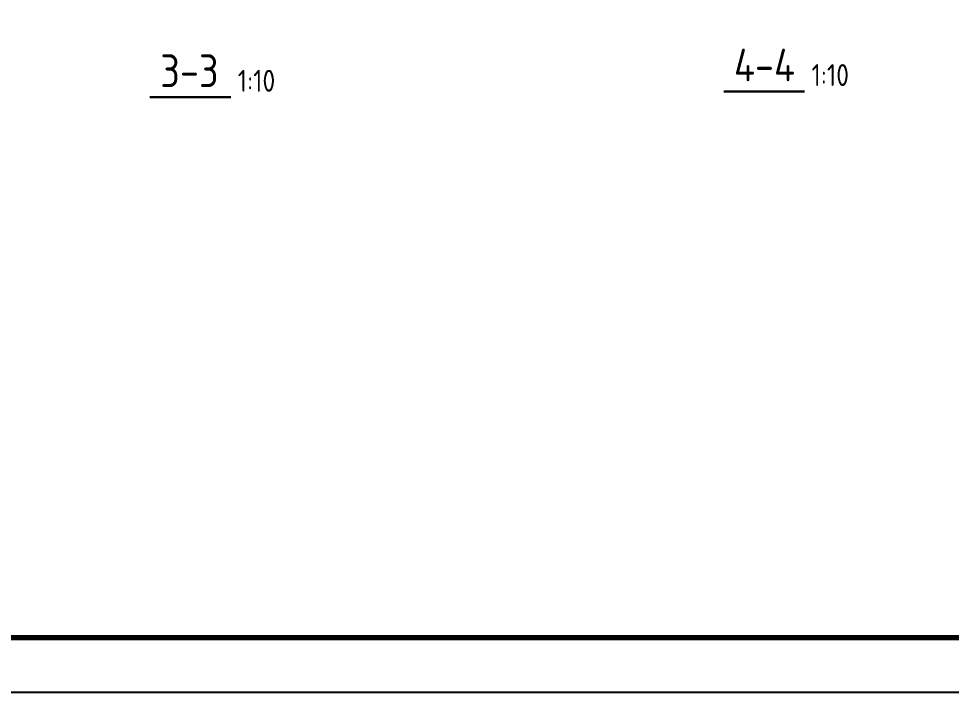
# Model space of a CAD drawing. Header units: millimetres. Extents: x 866561 to 877878, y 40199 to 44891.
# Drawn here: x 877275.9 to 877446.5, y 40208.1 to 40331.5 of the extents above; entities that cross this region are included whole.
import ezdxf

# ---------------------------------------------------------------- set-up
doc = ezdxf.new("R2010")
doc.units = ezdxf.units.MM
doc.header["$LTSCALE"] = 1000
doc.header["$MEASUREMENT"] = 0
doc.linetypes.add('2', pattern=[11.4, 9, -0.9, 0.6, -0.9])
for name, color, linetype in [('10', 7, 'Continuous'), ('中文', 7, 'Continuous'), ('轴线', 253, '2')]:
    doc.layers.add(name, color=color, linetype=linetype)
doc.styles.add('GBHZ', font='gbenor.shx', dxfattribs={"width": 0.9, "bigfont": 'gbcbig.shx'})

msp = doc.modelspace()

# ---------------------------------------------------------------- linework, layer by layer
msp.add_line((877858.389, 40208.139), (877017.389, 40208.139))
at = {"color": 0, "const_width": 1}
msp.add_lwpolyline([(877848.389, 40218.139), (877042.389, 40218.139), (877042.389, 40792.139), (877848.389, 40792.139)], close=True, dxfattribs=at)
at = {"layer": '10', "const_width": 0.45, "elevation": 3}
msp.add_lwpolyline([(877404.837, 40318.125), (877419.701, 40318.125)], dxfattribs=at)
at = {"layer": '10', "const_width": 0.45}
msp.add_lwpolyline([(877299.89, 40317.073), (877314.754, 40317.073)], dxfattribs=at)

# ---------------------------------------------------------------- texts
at = {"layer": '中文', "style": 'GBHZ'}
for p in [(877420.926, 40319.141, 2.991), (877315.979, 40318.089, -0.009)]:
    msp.add_text('1:10', height=4, dxfattribs=at).set_placement(p)
at = {"layer": '轴线', "color": 61, "linetype": 'ByBlock', "style": 'GBHZ'}
for s, p in [('3-3', (877301.8, 40318.928)), ('4-4', (877406.747, 40319.98, 3))]:
    msp.add_text(s, height=6, dxfattribs=at).set_placement(p)

doc.saveas('drawing.dxf')
